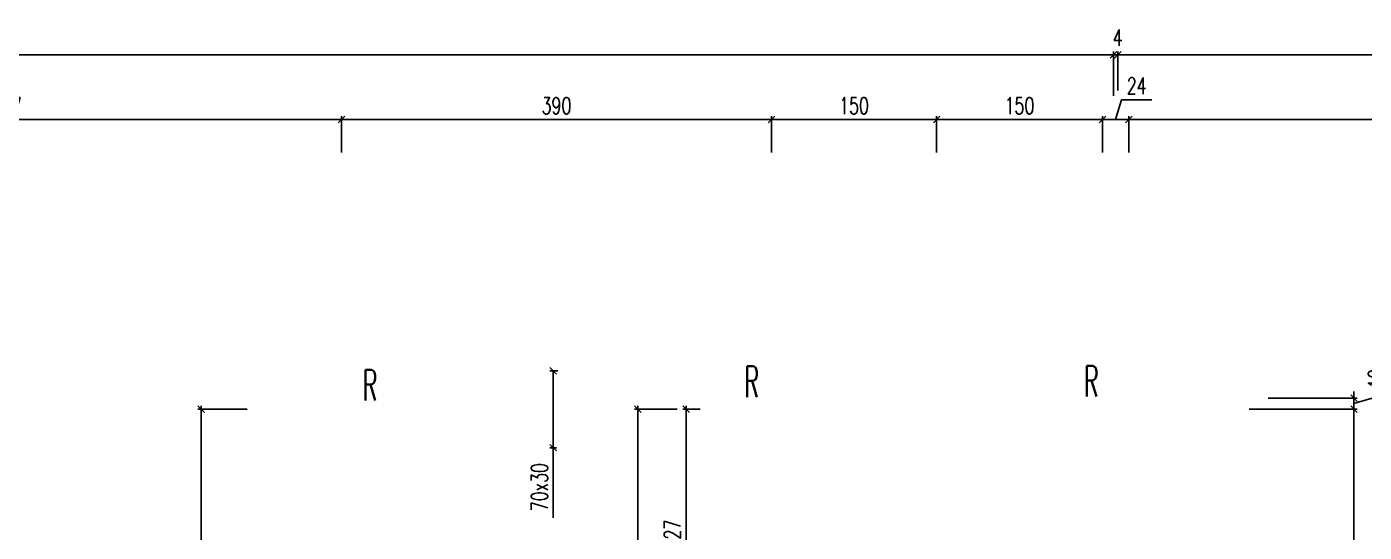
# Model space of a CAD drawing. Extents: x 307 to 786, y -197 to -94.
# Drawn here: x 336.24 to 348.37, y -100.83 to -96.25 of the extents above; entities that cross this region are included whole.
import ezdxf

# ---------------------------------------------------------------- set-up
doc = ezdxf.new("R2010")
doc.units = 0
doc.header["$LTSCALE"] = 0.5
doc.header["$MEASUREMENT"] = 0
doc.layers.get('DEFPOINTS').update_dxf_attribs({"linetype": 'CONTINUOUS'})
doc.layers.add('COTATION', color=7, linetype='CONTINUOUS')
doc.layers.add('REPERE-RAID', color=4, linetype='CONTINUOUS')
doc.styles.add('ROMANS8', font='romans.shx', dxfattribs={"width": 0.7})
doc.styles.get("Standard").update_dxf_attribs({"font": 'txt.shx'})
doc.dimstyles.new('COT50 cm', dxfattribs={"dimtxt": 0.15, "dimasz": 0.06, "dimexe": 0.03, "dimexo": 0.1, "dimgap": 0.05, "dimtad": 1, "dimdec": 0, "dimlfac": 100, "dimzin": 0, "dimdsep": 46, "dimtxsty": 'ROMANS8', "dimblk1": 'OBLIQUE', "dimblk2": 'OBLIQUE', "dimsah": 1, "dimcen": 0.03, "dimdle": 0.03, "dimclrt": 1, "dimadec": 0, "dimazin": 0, "dimtfac": 1, "dimtdec": 0, "dimtmove": 0, "dimatfit": 3, "dimfxl": 1, "dimfxlon": 1, "dimtolj": 1, "dimtzin": 0, "dimlwd": -1, "dimlwe": -1, "dimarcsym": 0})

# ---------------------------------------------------------------- blocks, each defined once
blk = doc.blocks.new('_Oblique')
at = {"layer": 'COTATION', "color": 0, "lineweight": -2}
blk.add_line((-0.5, -0.5), (0.5, 0.5), dxfattribs=at)
blk = doc.blocks.new('*D8')
at = {"layer": 'COTATION', "color": 0, "transparency": 16777216}
for p, q in [((332.993, -97.09), (339.126, -97.09)), ((333.023, -97.39), (333.023, -97.06)), ((339.096, -97.39), (339.096, -97.06))]:
    blk.add_line(p, q, dxfattribs=at)
at = {"layer": 'DEFPOINTS', "color": 0, "transparency": 16777216}
for p in [(339.096, -97.09), (333.023, -98.05), (339.096, -98.05)]:
    blk.add_point(p, dxfattribs=at)
at = {"layer": 'COTATION', "color": 0, "transparency": 16777216, "xscale": 0.06, "yscale": 0.06, "zscale": 0.06, "rotation": 180}
blk.add_blockref('_Oblique', (333.023, -97.09), dxfattribs=at)
at = {"layer": 'COTATION', "color": 0, "transparency": 16777216, "xscale": 0.06, "yscale": 0.06, "zscale": 0.06}
blk.add_blockref('_Oblique', (339.096, -97.09), dxfattribs=at)
at = {"layer": 'COTATION', "color": 1, "transparency": 16777216, "insert": (336.059, -96.965), "char_height": 0.15, "attachment_point": 5, "style": 'ROMANS8', "bg_fill": 3, "box_fill_scale": 1.25, "bg_fill_color": 256, "bg_fill_true_color": 13158600, "bg_fill_transparency": 0}
blk.add_mtext('\\A1;607', dxfattribs=at)
blk = doc.blocks.new('*D9')
at = {"layer": 'COTATION', "color": 0, "transparency": 16777216}
for p, q in [((339.066, -97.09), (343.025, -97.09)), ((339.096, -97.39), (339.096, -97.06)), ((342.995, -97.39), (342.995, -97.06))]:
    blk.add_line(p, q, dxfattribs=at)
at = {"layer": 'DEFPOINTS', "color": 0, "transparency": 16777216}
for p in [(342.995, -97.09), (339.096, -98.05), (342.995, -98.05)]:
    blk.add_point(p, dxfattribs=at)
at = {"layer": 'COTATION', "color": 0, "transparency": 16777216, "xscale": 0.06, "yscale": 0.06, "zscale": 0.06, "rotation": 180}
blk.add_blockref('_Oblique', (339.096, -97.09), dxfattribs=at)
at = {"layer": 'COTATION', "color": 0, "transparency": 16777216, "xscale": 0.06, "yscale": 0.06, "zscale": 0.06}
blk.add_blockref('_Oblique', (342.995, -97.09), dxfattribs=at)
at = {"layer": 'COTATION', "color": 1, "transparency": 16777216, "insert": (341.045, -96.965), "char_height": 0.15, "attachment_point": 5, "style": 'ROMANS8', "bg_fill": 3, "box_fill_scale": 1.25, "bg_fill_color": 256, "bg_fill_true_color": 13158600, "bg_fill_transparency": 0}
blk.add_mtext('\\A1;390', dxfattribs=at)
blk = doc.blocks.new('*D10')
at = {"layer": 'COTATION', "color": 0, "transparency": 16777216}
for p, q in [((342.965, -97.09), (344.523, -97.09)), ((342.995, -97.39), (342.995, -97.06)), ((344.493, -97.39), (344.493, -97.06))]:
    blk.add_line(p, q, dxfattribs=at)
at = {"layer": 'DEFPOINTS', "color": 0, "transparency": 16777216}
for p in [(344.493, -97.09), (344.493, -97.739), (342.995, -98.05)]:
    blk.add_point(p, dxfattribs=at)
at = {"layer": 'COTATION', "color": 0, "transparency": 16777216, "xscale": 0.06, "yscale": 0.06, "zscale": 0.06, "rotation": 180}
blk.add_blockref('_Oblique', (342.995, -97.09), dxfattribs=at)
at = {"layer": 'COTATION', "color": 0, "transparency": 16777216, "xscale": 0.06, "yscale": 0.06, "zscale": 0.06}
blk.add_blockref('_Oblique', (344.493, -97.09), dxfattribs=at)
at = {"layer": 'COTATION', "color": 1, "transparency": 16777216, "insert": (343.744, -96.965), "char_height": 0.15, "attachment_point": 5, "style": 'ROMANS8', "bg_fill": 3, "box_fill_scale": 1.25, "bg_fill_color": 256, "bg_fill_true_color": 13158600, "bg_fill_transparency": 0}
blk.add_mtext('\\A1;150', dxfattribs=at)
blk = doc.blocks.new('*D11')
at = {"layer": 'COTATION', "color": 0, "transparency": 16777216}
for p, q in [((346.116, -97.09), (346.17, -96.91)), ((346.17, -96.91), (346.445, -96.91)), ((345.966, -97.09), (346.266, -97.09)), ((345.996, -97.39), (345.996, -97.06)), ((346.236, -97.39), (346.236, -97.06))]:
    blk.add_line(p, q, dxfattribs=at)
at = {"layer": 'DEFPOINTS', "color": 0, "transparency": 16777216}
for p in [(346.236, -97.09), (345.996, -97.901), (346.236, -97.901)]:
    blk.add_point(p, dxfattribs=at)
at = {"layer": 'COTATION', "color": 0, "transparency": 16777216, "xscale": 0.06, "yscale": 0.06, "zscale": 0.06, "rotation": 180}
blk.add_blockref('_Oblique', (345.996, -97.09), dxfattribs=at)
at = {"layer": 'COTATION', "color": 0, "transparency": 16777216, "xscale": 0.06, "yscale": 0.06, "zscale": 0.06}
blk.add_blockref('_Oblique', (346.236, -97.09), dxfattribs=at)
at = {"layer": 'COTATION', "color": 1, "transparency": 16777216, "insert": (346.307, -96.785), "char_height": 0.15, "attachment_point": 5, "style": 'ROMANS8', "bg_fill": 3, "box_fill_scale": 1.25, "bg_fill_color": 256, "bg_fill_true_color": 13158600, "bg_fill_transparency": 0}
blk.add_mtext('\\A1;24', dxfattribs=at)
blk = doc.blocks.new('*D12')
at = {"layer": 'COTATION', "color": 0, "transparency": 16777216}
for p, q in [((346.206, -97.09), (352.776, -97.09)), ((346.236, -97.39), (346.236, -97.06)), ((352.746, -97.39), (352.746, -97.06))]:
    blk.add_line(p, q, dxfattribs=at)
at = {"layer": 'DEFPOINTS', "color": 0, "transparency": 16777216}
for p in [(352.746, -97.09), (346.236, -97.901), (352.746, -98.333)]:
    blk.add_point(p, dxfattribs=at)
at = {"layer": 'COTATION', "color": 0, "transparency": 16777216, "xscale": 0.06, "yscale": 0.06, "zscale": 0.06, "rotation": 180}
blk.add_blockref('_Oblique', (346.236, -97.09), dxfattribs=at)
at = {"layer": 'COTATION', "color": 0, "transparency": 16777216, "xscale": 0.06, "yscale": 0.06, "zscale": 0.06}
blk.add_blockref('_Oblique', (352.746, -97.09), dxfattribs=at)
at = {"layer": 'COTATION', "color": 1, "transparency": 16777216, "insert": (349.491, -96.965), "char_height": 0.15, "attachment_point": 5, "style": 'ROMANS8', "bg_fill": 3, "box_fill_scale": 1.25, "bg_fill_color": 256, "bg_fill_true_color": 13158600, "bg_fill_transparency": 0}
blk.add_mtext('\\A1;651', dxfattribs=at)
blk = doc.blocks.new('*D99')
at = {"layer": 'COTATION', "color": 0, "transparency": 16777216}
for p, q in [((344.463, -97.09), (346.026, -97.09)), ((344.493, -97.39), (344.493, -97.06)), ((345.996, -97.39), (345.996, -97.06))]:
    blk.add_line(p, q, dxfattribs=at)
at = {"layer": 'DEFPOINTS', "color": 0, "transparency": 16777216}
for p in [(345.996, -97.09), (345.996, -97.603), (344.493, -97.739)]:
    blk.add_point(p, dxfattribs=at)
at = {"layer": 'COTATION', "color": 0, "transparency": 16777216, "xscale": 0.06, "yscale": 0.06, "zscale": 0.06, "rotation": 180}
blk.add_blockref('_Oblique', (344.493, -97.09), dxfattribs=at)
at = {"layer": 'COTATION', "color": 0, "transparency": 16777216, "xscale": 0.06, "yscale": 0.06, "zscale": 0.06}
blk.add_blockref('_Oblique', (345.996, -97.09), dxfattribs=at)
at = {"layer": 'COTATION', "color": 1, "transparency": 16777216, "insert": (345.244, -96.965), "char_height": 0.15, "attachment_point": 5, "style": 'ROMANS8', "bg_fill": 3, "box_fill_scale": 1.25, "bg_fill_color": 256, "bg_fill_true_color": 13158600, "bg_fill_transparency": 0}
blk.add_mtext('\\A1;150', dxfattribs=at)
blk = doc.blocks.new('*D169')
at = {"layer": 'COTATION', "color": 0, "transparency": 16777216}
for p, q in [((337.823, -99.687), (337.823, -105.047)), ((338.24, -99.717), (337.793, -99.717)), ((338.823, -105.017), (337.793, -105.017))]:
    blk.add_line(p, q, dxfattribs=at)
at = {"layer": 'DEFPOINTS', "color": 0, "transparency": 16777216}
for p in [(338.34, -99.717), (337.823, -105.017), (338.981, -105.017)]:
    blk.add_point(p, dxfattribs=at)
at = {"layer": 'COTATION', "color": 0, "transparency": 16777216, "xscale": 0.06, "yscale": 0.06, "zscale": 0.06}
for p, rotation in [((337.823, -99.717), 90), ((337.823, -105.017), 270)]:
    blk.add_blockref('_Oblique', p, dxfattribs=dict(at, rotation=rotation))
at = {"layer": 'COTATION', "color": 1, "transparency": 16777216, "insert": (337.698, -102.367), "char_height": 0.15, "attachment_point": 5, "rotation": 90, "style": 'ROMANS8'}
blk.add_mtext('\\A1;530', dxfattribs=at)
blk = doc.blocks.new('*D170')
at = {"layer": 'COTATION', "color": 0, "transparency": 16777216}
for p, q in [((341.783, -99.687), (341.783, -106.267)), ((342.14, -99.717), (341.753, -99.717)), ((342.14, -106.237), (341.753, -106.237))]:
    blk.add_line(p, q, dxfattribs=at)
at = {"layer": 'DEFPOINTS', "color": 0, "transparency": 16777216}
for p in [(342.24, -99.717), (341.783, -106.237), (342.24, -106.237)]:
    blk.add_point(p, dxfattribs=at)
at = {"layer": 'COTATION', "color": 0, "transparency": 16777216, "xscale": 0.06, "yscale": 0.06, "zscale": 0.06}
for p, rotation in [((341.783, -99.717), 90), ((341.783, -106.237), 270)]:
    blk.add_blockref('_Oblique', p, dxfattribs=dict(at, rotation=rotation))
at = {"layer": 'COTATION', "color": 1, "transparency": 16777216, "insert": (341.658, -102.977), "char_height": 0.15, "attachment_point": 5, "rotation": 90, "style": 'ROMANS8'}
blk.add_mtext('\\A1;652', dxfattribs=at)
blk = doc.blocks.new('*D171')
at = {"layer": 'COTATION', "color": 0, "transparency": 16777216}
for p, q in [((342.221, -99.687), (342.221, -102.022)), ((342.348, -99.717), (342.191, -99.717)), ((342.614, -101.992), (342.191, -101.992))]:
    blk.add_line(p, q, dxfattribs=at)
at = {"layer": 'DEFPOINTS', "color": 0, "transparency": 16777216}
for p in [(342.448, -99.717), (342.221, -101.992), (342.714, -101.992)]:
    blk.add_point(p, dxfattribs=at)
at = {"layer": 'COTATION', "color": 0, "transparency": 16777216, "xscale": 0.06, "yscale": 0.06, "zscale": 0.06}
for p, rotation in [((342.221, -99.717), 90), ((342.221, -101.992), 270)]:
    blk.add_blockref('_Oblique', p, dxfattribs=dict(at, rotation=rotation))
at = {"layer": 'COTATION', "color": 1, "transparency": 16777216, "insert": (342.096, -100.855), "char_height": 0.15, "attachment_point": 5, "rotation": 90, "style": 'ROMANS8'}
blk.add_mtext('\\A1;227', dxfattribs=at)
blk = doc.blocks.new('*D406')
at = {"layer": 'COTATION', "color": 0, "transparency": 16777216}
for p, q in [((341.056, -99.369), (340.986, -99.369)), ((341.016, -99.369), (341.016, -100.097)), ((341.046, -100.067), (340.986, -100.067)), ((341.016, -100.067), (341.016, -100.703))]:
    blk.add_line(p, q, dxfattribs=at)
at = {"layer": 'DEFPOINTS', "color": 0, "transparency": 16777216}
for p in [(341.016, -99.369), (341.162, -99.369), (341.146, -100.067)]:
    blk.add_point(p, dxfattribs=at)
at = {"layer": 'COTATION', "color": 0, "transparency": 16777216, "xscale": 0.06, "yscale": 0.06, "zscale": 0.06}
for p, rotation in [((341.016, -99.369), 90), ((341.016, -100.067), 270)]:
    blk.add_blockref('_Oblique', p, dxfattribs=dict(at, rotation=rotation))
at = {"layer": 'COTATION', "color": 1, "transparency": 16777216, "insert": (340.891, -100.425), "char_height": 0.15, "attachment_point": 5, "rotation": 90, "style": 'ROMANS8'}
blk.add_mtext('\\A1;70x30', dxfattribs=at)
blk = doc.blocks.new('*D446')
at = {"layer": 'COTATION', "color": 0, "transparency": 16777216}
for p, q in [((348.278, -106.074), (348.278, -99.687)), ((347.326, -99.717), (348.308, -99.717)), ((346.486, -106.044), (348.308, -106.044))]:
    blk.add_line(p, q, dxfattribs=at)
at = {"layer": 'DEFPOINTS', "color": 0, "transparency": 16777216}
for p in [(347.226, -99.717), (348.278, -99.717), (346.386, -106.044)]:
    blk.add_point(p, dxfattribs=at)
at = {"layer": 'COTATION', "color": 0, "transparency": 16777216, "xscale": 0.06, "yscale": 0.06, "zscale": 0.06}
for p, rotation in [((348.278, -99.717), 90), ((348.278, -106.044), 270)]:
    blk.add_blockref('_Oblique', p, dxfattribs=dict(at, rotation=rotation))
at = {"layer": 'COTATION', "color": 1, "transparency": 16777216, "insert": (348.153, -102.881), "char_height": 0.15, "attachment_point": 5, "rotation": 90, "style": 'ROMANS8'}
blk.add_mtext('\\A1;633', dxfattribs=at)
blk = doc.blocks.new('*D447')
at = {"layer": 'COTATION', "color": 0, "transparency": 16777216}
for p, q in [((348.608, -99.568), (348.608, -99.313)), ((348.278, -99.617), (348.278, -99.557)), ((348.278, -99.667), (348.608, -99.568)), ((347.501, -99.617), (348.308, -99.617)), ((348.278, -99.717), (348.278, -99.617)), ((348.278, -99.717), (348.278, -99.617)), ((347.326, -99.717), (348.308, -99.717)), ((348.278, -99.717), (348.278, -99.777))]:
    blk.add_line(p, q, dxfattribs=at)
at = {"layer": 'DEFPOINTS', "color": 0, "transparency": 16777216}
for p in [(347.401, -99.617), (348.278, -99.617), (347.226, -99.717)]:
    blk.add_point(p, dxfattribs=at)
at = {"layer": 'COTATION', "color": 0, "transparency": 16777216, "xscale": 0.06, "yscale": 0.06, "zscale": 0.06}
for p, rotation in [((348.278, -99.617), 270), ((348.278, -99.717), 90)]:
    blk.add_blockref('_Oblique', p, dxfattribs=dict(at, rotation=rotation))
at = {"layer": 'COTATION', "color": 1, "transparency": 16777216, "insert": (348.483, -99.441), "char_height": 0.15, "attachment_point": 5, "rotation": 90, "style": 'ROMANS8'}
blk.add_mtext('\\A1;10', dxfattribs=at)
blk = doc.blocks.new('*D714')
at = {"layer": 'COTATION', "color": 0, "transparency": 16777216}
for p, q in [((324.269, -96.502), (346.126, -96.502)), ((324.299, -97.048), (324.299, -96.472)), ((346.096, -96.876), (346.096, -96.472))]:
    blk.add_line(p, q, dxfattribs=at)
at = {"layer": 'DEFPOINTS', "color": 0, "transparency": 16777216}
for p in [(346.096, -96.502), (346.096, -96.976), (324.299, -97.148)]:
    blk.add_point(p, dxfattribs=at)
at = {"layer": 'COTATION', "color": 0, "transparency": 16777216, "xscale": 0.06, "yscale": 0.06, "zscale": 0.06, "rotation": 180}
blk.add_blockref('_Oblique', (324.299, -96.502), dxfattribs=at)
at = {"layer": 'COTATION', "color": 0, "transparency": 16777216, "xscale": 0.06, "yscale": 0.06, "zscale": 0.06}
blk.add_blockref('_Oblique', (346.096, -96.502), dxfattribs=at)
at = {"layer": 'COTATION', "color": 1, "transparency": 16777216, "insert": (335.197, -96.377), "char_height": 0.15, "attachment_point": 5, "style": 'ROMANS8'}
blk.add_mtext('\\A1;2180', dxfattribs=at)
blk = doc.blocks.new('*D715')
at = {"layer": 'COTATION', "color": 0, "transparency": 16777216}
for p, q in [((346.096, -96.502), (346.036, -96.502)), ((346.096, -96.876), (346.096, -96.472)), ((346.096, -96.502), (346.136, -96.502)), ((346.136, -96.828), (346.136, -96.472)), ((346.136, -96.502), (346.196, -96.502))]:
    blk.add_line(p, q, dxfattribs=at)
at = {"layer": 'DEFPOINTS', "color": 0, "transparency": 16777216}
for p in [(346.136, -96.502), (346.096, -96.976), (346.136, -96.928)]:
    blk.add_point(p, dxfattribs=at)
at = {"layer": 'COTATION', "color": 0, "transparency": 16777216, "xscale": 0.06, "yscale": 0.06, "zscale": 0.06}
blk.add_blockref('_Oblique', (346.096, -96.502), dxfattribs=at)
at = {"layer": 'COTATION', "color": 0, "transparency": 16777216, "xscale": 0.06, "yscale": 0.06, "zscale": 0.06, "rotation": 180}
blk.add_blockref('_Oblique', (346.136, -96.502), dxfattribs=at)
at = {"layer": 'COTATION', "color": 1, "transparency": 16777216, "insert": (346.136, -96.347), "char_height": 0.15, "attachment_point": 5, "style": 'ROMANS8'}
blk.add_mtext('\\A1;4', dxfattribs=at)
blk = doc.blocks.new('*D716')
at = {"layer": 'COTATION', "color": 0, "transparency": 16777216}
for p, q in [((346.106, -96.502), (353.266, -96.502)), ((346.136, -96.828), (346.136, -96.472)), ((353.236, -97.502), (353.236, -96.472))]:
    blk.add_line(p, q, dxfattribs=at)
at = {"layer": 'DEFPOINTS', "color": 0, "transparency": 16777216}
for p in [(353.236, -96.502), (346.136, -96.928), (353.236, -99.617)]:
    blk.add_point(p, dxfattribs=at)
at = {"layer": 'COTATION', "color": 0, "transparency": 16777216, "xscale": 0.06, "yscale": 0.06, "zscale": 0.06, "rotation": 180}
blk.add_blockref('_Oblique', (346.136, -96.502), dxfattribs=at)
at = {"layer": 'COTATION', "color": 0, "transparency": 16777216, "xscale": 0.06, "yscale": 0.06, "zscale": 0.06}
blk.add_blockref('_Oblique', (353.236, -96.502), dxfattribs=at)
at = {"layer": 'COTATION', "color": 1, "transparency": 16777216, "insert": (349.686, -96.377), "char_height": 0.15, "attachment_point": 5, "style": 'ROMANS8'}
blk.add_mtext('\\A1;710', dxfattribs=at)

msp = doc.modelspace()

# ---------------------------------------------------------------- texts
at = {"layer": 'REPERE-RAID', "color": 4, "width": 0.519}
for p in [(342.751, -99.6078), (345.8299, -99.6033), (339.2888, -99.6394)]:
    msp.add_text('R', height=0.28, dxfattribs=at).set_placement(p)

# ---------------------------------------------------------------- dimensions: what is measured, and where the dimension line sits
at = {"layer": 'COTATION'}
for base, p1, p2, picture, middle in [((346.2359, -97.0905), (345.9959, -97.901), (346.2359, -97.901), '*D11', (346.2199, -96.7855)), ((339.0959, -97.0905), (333.0228, -98.0502), (339.0959, -98.0502), '*D8', (336.0593, -96.9655))]:
    dim = msp.add_linear_dim(base=base, p1=p1, p2=p2, dimstyle='COT50 cm', override={"dimtmove": 1, "dimfxl": 0.3, "dimfxlon": 1, "dimtfill": 1}, dxfattribs=at)
    dim.commit()
    dim.dimension.update_dxf_attribs({"geometry": picture, "text_midpoint": middle})
dim = msp.add_linear_dim(base=(341.0159, -99.369), p1=(341.1462, -100.0675), p2=(341.1623, -99.369), angle=90, text='<>x30', dimstyle='COT50 cm', override={"dimfxl": 0.04, "dimfxlon": 1}, dxfattribs=at)
dim.commit()
dim.dimension.update_dxf_attribs({"geometry": '*D406', "text_midpoint": (341.0159, -100.4253), "dimtype": 160})
for base, p1, p2, picture, middle in [((348.2781, -99.6174), (347.2263, -99.7174), (347.401, -99.6174), '*D447', (348.4831, -99.5184)), ((348.2781, -99.7174), (346.3859, -106.044), (347.2263, -99.7174), '*D446', (348.1531, -102.8807))]:
    dim = msp.add_linear_dim(base=base, p1=p1, p2=p2, angle=90, dimstyle='COT50 cm', override={"dimtmove": 1, "dimfxl": 10, "dimfxlon": 1}, dxfattribs=at)
    dim.commit()
    dim.dimension.update_dxf_attribs({"geometry": picture, "text_midpoint": middle})
for base, p1, p2, picture, middle in [((337.8226, -105.0175), (338.3398, -99.7174), (338.9806, -105.0175), '*D169', (337.6976, -102.3674)), ((341.7826, -106.2372), (342.2404, -99.7174), (342.2404, -106.2372), '*D170', (341.6576, -102.9773)), ((342.2213, -101.9919), (342.4479, -99.7174), (342.714, -101.9919), '*D171', (342.0963, -100.8547))]:
    dim = msp.add_linear_dim(base=base, p1=p1, p2=p2, angle=90, dimstyle='COT50 cm', dxfattribs=at)
    dim.commit()
    dim.dimension.update_dxf_attribs({"geometry": picture, "text_midpoint": middle})

# ---------------------------------------------------------------- next in the draw order: dimensions: what is measured, and where the dimension line sits
for base, p1, p2, picture, middle in [((342.9947, -97.0905), (339.0959, -98.0502), (342.9947, -98.0502), '*D9', (341.0453, -96.9655)), ((352.7459, -97.0905), (346.2359, -97.901), (352.7459, -98.3326), '*D12', (349.4909, -96.9655))]:
    dim = msp.add_linear_dim(base=base, p1=p1, p2=p2, dimstyle='COT50 cm', override={"dimtmove": 1, "dimfxl": 0.3, "dimfxlon": 1, "dimtfill": 1}, dxfattribs=at)
    dim.commit()
    dim.dimension.update_dxf_attribs({"geometry": picture, "text_midpoint": middle})

# ---------------------------------------------------------------- next in the draw order: dimensions: what is measured, and where the dimension line sits
for base, p1, p2, override, picture, middle in [((353.2359, -96.5018), (346.1362, -96.928), (353.2359, -99.6174), {"dimtmove": 1}, '*D716', (349.686, -96.3768)), ((344.4929, -97.0905), (342.9947, -98.0502), (344.4929, -97.7391), {"dimtmove": 1, "dimfxl": 0.3, "dimfxlon": 1, "dimtfill": 1}, '*D10', (343.7438, -96.9655))]:
    dim = msp.add_linear_dim(base=base, p1=p1, p2=p2, dimstyle='COT50 cm', override=override, dxfattribs=at)
    dim.commit()
    dim.dimension.update_dxf_attribs({"geometry": picture, "text_midpoint": middle})

# ---------------------------------------------------------------- next in the draw order: dimensions: what is measured, and where the dimension line sits
dim = msp.add_linear_dim(base=(345.9959, -97.0905), p1=(344.4929, -97.7391), p2=(345.9959, -97.6026), dimstyle='COT50 cm', override={"dimtmove": 1, "dimfxl": 0.3, "dimfxlon": 1, "dimtfill": 1}, dxfattribs=at)
dim.commit()
dim.dimension.update_dxf_attribs({"geometry": '*D99', "text_midpoint": (345.2444, -96.9655)})

# ---------------------------------------------------------------- next in the draw order: dimensions: what is measured, and where the dimension line sits
dim = msp.add_linear_dim(base=(346.0959, -96.5018), p1=(324.299, -97.1481), p2=(346.0959, -96.9758), dimstyle='COT50 cm', override={"dimtmove": 1}, dxfattribs=at)
dim.commit()
dim.dimension.update_dxf_attribs({"geometry": '*D714', "text_midpoint": (335.1974, -96.3768)})
dim = msp.add_linear_dim(base=(346.1362, -96.5018), p1=(346.0959, -96.9758), p2=(346.1362, -96.928), dimstyle='COT50 cm', override={"dimtmove": 1}, dxfattribs=at)
dim.commit()
dim.dimension.update_dxf_attribs({"geometry": '*D715', "text_midpoint": (346.1362, -96.4718), "dimtype": 160})

doc.saveas('drawing.dxf')
